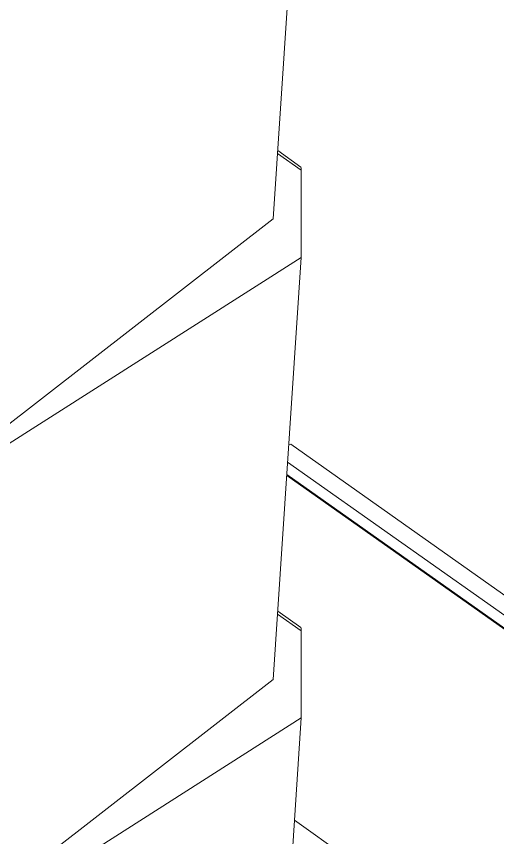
# Model space of a CAD drawing. Header units: millimetres. Extents: x 0 to 9253, y 0 to 2730.
# Drawn here: x 8804.6 to 9024.3, y 1903.7 to 2278.8 of the extents above; entities that cross this region are included whole.
import ezdxf

# ---------------------------------------------------------------- set-up
doc = ezdxf.new("R2010")
doc.units = ezdxf.units.MM
doc.layers.get('0').update_dxf_attribs({"lineweight": 13})

msp = doc.modelspace()

# ---------------------------------------------------------------- linework, layer by layer
at = {"color": 7, "linetype": 'Continuous'}
for p, q in [((8934.68, 2379.19), (8921.84, 2186.41)), ((8934.55, 2209.99), (8923.91, 2217.51)), ((8934.61, 2208.6), (8923.83, 2216.22)), ((8934.61, 2208.6), (8934.68, 2168.72)), ((8921.84, 2186.41), (8755.43, 2057.1)), ((8755.43, 2054.5), (8934.68, 2168.72)), ((8934.68, 2168.72), (8921.84, 1975.94)), ((8928.99, 2083.31), (8929.91, 2083.4)), ((8929.91, 2083.4), (9253.06, 1854.9)), ((8928.46, 2075.26), (9245.28, 1851.23)), ((8928.04, 2069.05), (9231.85, 1854.23)), ((8928.07, 2069.53), (9232.2, 1854.48)), ((8934.55, 1999.58), (8923.92, 2007.1)), ((8934.61, 1998.19), (8923.83, 2005.82)), ((8934.61, 1998.19), (8934.68, 1958.31)), ((8921.84, 1975.94), (8755.43, 1846.63)), ((8755.43, 1844.1), (8934.68, 1958.31)), ((8934.68, 1958.31), (8921.84, 1765.53)), ((8931.57, 1911.56), (9021.48, 1847.98))]:
    msp.add_line(p, q, dxfattribs=at)
for centre in [(8934.46, 2206.38), (8934.46, 1995.97)]:
    msp.add_ellipse(centre, major_axis=(0.09, 3.61), ratio=0.033171, start_param=-0.907776, end_param=-0.022273, dxfattribs=at)

doc.saveas('drawing.dxf')
